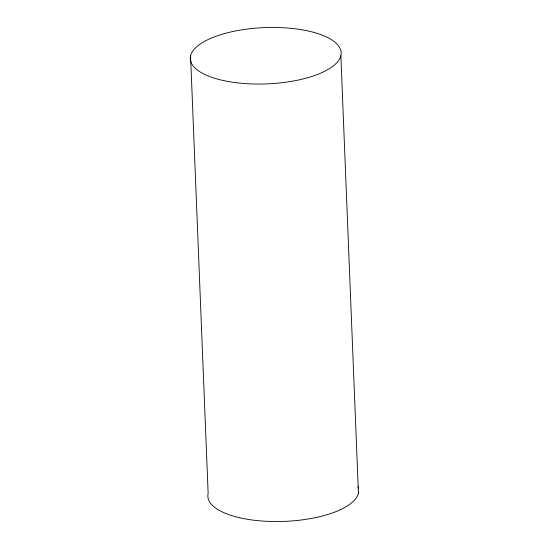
<?xml version="1.0" encoding="UTF-8"?>
<svg xmlns="http://www.w3.org/2000/svg" width="549" height="549" viewBox="0 0 549 549"><rect width="100%" height="100%" fill="white"/><g stroke="black" fill="none" stroke-linecap="round" stroke-linejoin="round"><path stroke-width="0.82" d="M340.86 55.682A75.501 28.164 -2.3 0 1 222.283 80.298A75.501 28.164 -2.3 0 1 233.998 31.279A75.501 28.164 -2.3 0 1 340.86 55.682L358.435 493.174M190.565 55.826L208.14 493.318A75.501 28.164 -2.3 0 0 278.7 521.536A75.501 28.164 -2.3 0 0 358.703 491.54M357.969 486.647A75.501 28.164 -2.3 0 1 358.463 488.253"/></g></svg>
